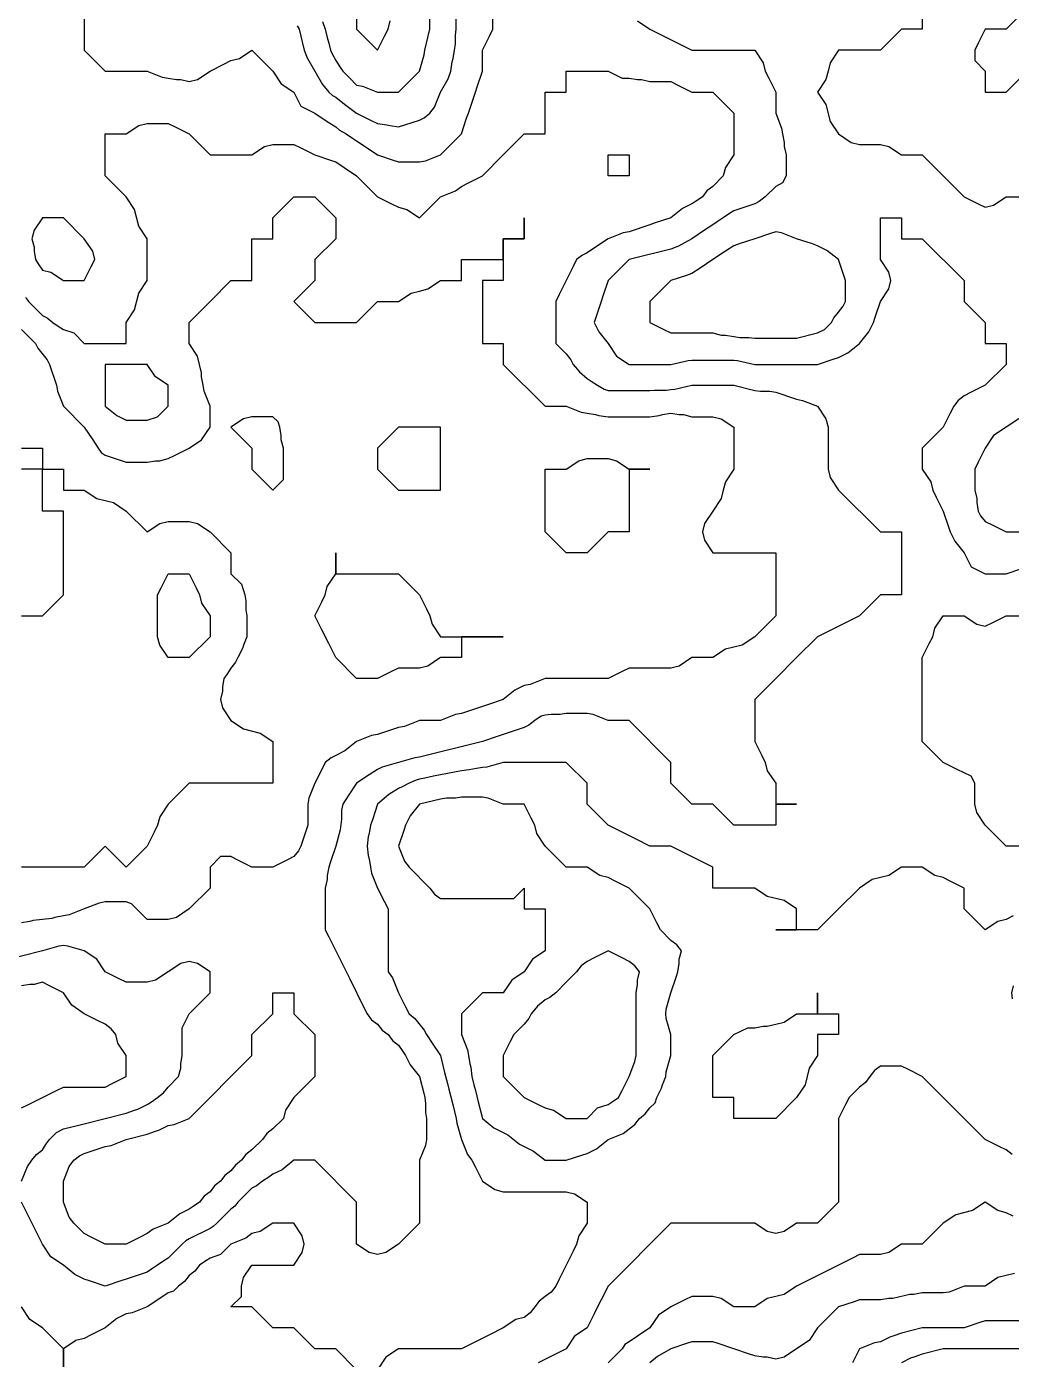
# Model space of a CAD drawing. Header units: inches. Extents: x 794995 to 811195, y 2485918 to 2508058.
# Drawn here: x 806313 to 807723, y 2500873 to 2502782 of the extents above; entities that cross this region are included whole.
import ezdxf

# ---------------------------------------------------------------- set-up
doc = ezdxf.new("R2010")
doc.units = ezdxf.units.IN
doc.header["$MEASUREMENT"] = 0
doc.layers.add('contour', color=7, linetype='Continuous')

msp = doc.modelspace()

# ---------------------------------------------------------------- linework, layer by layer
at = {"layer": 'contour'}
for points in [[(806395.2, 2502838.4), (806395.2, 2502748.4), (806425.2, 2502718.4), (806485.2, 2502718.4), (806506.6, 2502709.8), (806515.2, 2502708.4), (806527.2, 2502706.4), (806533.2, 2502706.4), (806545.2, 2502703.4), (806557.2, 2502706.4), (806575.2, 2502718.4), (806595.2, 2502728.4), (806605.2, 2502733.4), (806617.2, 2502736.4), (806635.2, 2502748.4), (806665.2, 2502718.4), (806677.2, 2502700.4), (806695.2, 2502688.4), (806705.2, 2502668.4), (806725.2, 2502658.4), (806743.2, 2502646.4), (806755.2, 2502638.4), (806760.6, 2502633.8), (806770.2, 2502628.4), (806779.2, 2502622.4), (806785.2, 2502618.4), (806797.2, 2502610.4), (806815.2, 2502598.4), (806837.7, 2502590.9), (806845.2, 2502588.4), (806875.2, 2502588.4), (806883.7, 2502589.8), (806905.2, 2502598.4), (806935.2, 2502628.4), (806942.7, 2502650.9), (806945.2, 2502658.4), (806955.2, 2502688.4), (806957.7, 2502695.9), (806965.2, 2502718.4), (806965.2, 2502748.4), (806975.2, 2502768.4), (806980.2, 2502778.4), (806980.2, 2502808.4)], [(807595.2, 2502838.4), (807595.2, 2502778.4), (807565.2, 2502778.4), (807535.2, 2502748.4), (807475.2, 2502748.4), (807463.2, 2502730.4), (807460.2, 2502718.4), (807457.2, 2502706.4), (807445.2, 2502688.4), (807457.2, 2502670.4), (807463.2, 2502646.4), (807475.2, 2502628.4), (807493.2, 2502616.4), (807505.2, 2502613.4), (807535.2, 2502613.4), (807547.2, 2502610.4), (807565.2, 2502598.4), (807595.2, 2502598.4), (807655.2, 2502538.4), (807675.2, 2502528.4), (807685.2, 2502523.4), (807697.2, 2502526.4), (807715.2, 2502538.4), (807745.2, 2502538.4)], [(806700.2, 2502783.4), (806702.7, 2502778.4), (806705.2, 2502768.4), (806707.2, 2502760.4), (806710.2, 2502748.4), (806714.2, 2502737.5), (806736.1, 2502699.3), (806745.2, 2502688.4), (806750.5, 2502683.7), (806755.2, 2502680.9), (806768, 2502671.2), (806785.2, 2502658.4), (806805.2, 2502648.4), (806815.2, 2502643.4), (806828.5, 2502641.7), (806833.2, 2502640.4), (806845.2, 2502638.4), (806875.2, 2502648.4), (806881.8, 2502651.7), (806890.2, 2502658.4), (806896.6, 2502666.9), (806905.2, 2502688.4), (806916.1, 2502707.5), (806920.2, 2502718.4), (806921.8, 2502731.7), (806923.2, 2502736.4), (806925.2, 2502748.4), (806926.6, 2502756.9), (806926.6, 2502769.8), (806927.7, 2502778.4), (806927.7, 2502808.4)], [(806736.1, 2502789.3), (806740.2, 2502778.4), (806743.2, 2502766.4), (806745.2, 2502758.4), (806747.7, 2502748.4), (806750.2, 2502743.4), (806755.2, 2502733.4), (806761.2, 2502724.4), (806765.2, 2502718.4), (806775.2, 2502708.4), (806785.2, 2502698.4), (806793.7, 2502696.9), (806815.2, 2502688.4), (806845.2, 2502688.4), (806875.2, 2502718.4), (806881.8, 2502741.7), (806882.7, 2502748.4), (806885.2, 2502758.4), (806887.2, 2502766.4), (806890.2, 2502778.4), (806890.2, 2502808.4)], [(806785.2, 2502808.4), (806785.2, 2502778.4), (806815.2, 2502748.4), (806825.2, 2502768.4), (806830.2, 2502778.4), (806833.2, 2502790.4)], [(807187.2, 2502790.4), (807205.2, 2502778.4), (807225.2, 2502768.4), (807245.2, 2502758.4), (807265.2, 2502748.4), (807355.2, 2502748.4), (807367.2, 2502730.4), (807370.2, 2502718.4), (807375.2, 2502708.4), (807385.2, 2502688.4), (807385.2, 2502658.4), (807393.7, 2502636.9), (807395.2, 2502628.4), (807397.2, 2502616.4), (807397.2, 2502610.4), (807400.2, 2502598.4), (807400.2, 2502568.4), (807395.2, 2502558.4), (807385.2, 2502553.4), (807370.2, 2502538.4), (807361.8, 2502531.7), (807355.2, 2502528.4), (807325.2, 2502518.4), (807319.2, 2502514.4), (807310.2, 2502508.4), (807301.2, 2502502.4), (807295.2, 2502498.4), (807283.2, 2502490.4), (807265.2, 2502478.4), (807246.1, 2502467.5), (807235.2, 2502463.4), (807175.2, 2502448.4), (807145.2, 2502418.4), (807137.7, 2502395.9), (807135.2, 2502388.4), (807125.2, 2502358.4), (807131.8, 2502345), (807145.2, 2502328.4), (807157.2, 2502310.4), (807175.2, 2502298.4), (807235.2, 2502298.4), (807259.7, 2502303.8), (807265.2, 2502304.4), (807325.2, 2502304.4), (807330.6, 2502303.8), (807355.2, 2502298.4), (807445.2, 2502298.4), (807467.7, 2502305.9), (807475.2, 2502308.4), (807488.5, 2502315), (807505.2, 2502328.4), (807518.5, 2502345), (807525.2, 2502358.4), (807527.7, 2502365.9), (807535.2, 2502388.4), (807547.2, 2502406.4), (807550.2, 2502418.4), (807547.2, 2502430.4), (807535.2, 2502448.4), (807535.2, 2502508.4), (807565.2, 2502508.4), (807565.2, 2502478.4), (807595.2, 2502478.4), (807655.2, 2502418.4), (807655.2, 2502388.4), (807685.2, 2502358.4), (807685.2, 2502328.4), (807715.2, 2502328.4), (807715.2, 2502298.4), (807685.2, 2502268.4), (807665.2, 2502258.4), (807655.2, 2502253.4), (807646.6, 2502246.9), (807640.2, 2502238.4), (807635.2, 2502228.4), (807625.2, 2502208.4), (807595.2, 2502178.4), (807595.2, 2502148.4), (807607.2, 2502130.4), (807610.2, 2502118.4), (807615.2, 2502108.4), (807625.2, 2502088.4), (807632.7, 2502065.9), (807635.2, 2502058.4), (807641.8, 2502045), (807655.2, 2502028.4), (807665.2, 2502008.4), (807685.2, 2501998.4), (807715.2, 2501998.4), (807737.7, 2502005.9)], [(806311.2, 2502394.4), (806315.2, 2502388.4), (806325.2, 2502378.4), (806335.2, 2502368.4), (806341.8, 2502365), (806350.2, 2502358.4), (806359.2, 2502352.4), (806365.2, 2502348.4), (806380.2, 2502343.4), (806395.2, 2502328.4), (806425.2, 2502328.4), (806455.2, 2502328.4), (806455.2, 2502358.4), (806467.2, 2502376.4), (806473.2, 2502400.4), (806485.2, 2502418.4), (806485.2, 2502478.4), (806473.2, 2502496.4), (806467.2, 2502520.4), (806455.2, 2502538.4), (806425.2, 2502568.4), (806425.2, 2502628.4), (806455.2, 2502628.4), (806473.2, 2502640.4), (806485.2, 2502643.4), (806515.2, 2502643.4), (806525.2, 2502638.4), (806545.2, 2502628.4), (806575.2, 2502598.4), (806635.2, 2502598.4), (806653.2, 2502610.4), (806665.2, 2502613.4), (806695.2, 2502613.4), (806705.2, 2502608.4), (806725.2, 2502598.4), (806747.7, 2502590.9), (806755.2, 2502588.4), (806767.2, 2502580.4), (806785.2, 2502568.4), (806815.2, 2502538.4), (806835.2, 2502528.4), (806845.2, 2502523.4), (806857.2, 2502520.4), (806875.2, 2502508.4), (806905.2, 2502538.4), (806926.6, 2502546.9), (806935.2, 2502553.4), (806945.2, 2502558.4), (806965.2, 2502568.4), (806995.2, 2502598.4), (807025.2, 2502628.4), (807055.2, 2502628.4), (807055.2, 2502688.4), (807085.2, 2502688.4), (807085.2, 2502718.4), (807145.2, 2502718.4), (807165.2, 2502708.4), (807175.2, 2502708.4), (807187.2, 2502706.4), (807193.2, 2502706.4), (807205.2, 2502703.4), (807235.2, 2502703.4), (807245.2, 2502698.4), (807265.2, 2502688.4), (807295.2, 2502688.4), (807325.2, 2502658.4), (807325.2, 2502598.4), (807313.2, 2502580.4), (807310.2, 2502568.4), (807295.2, 2502553.4), (807286.6, 2502546.9), (807280.2, 2502538.4), (807271.2, 2502532.4), (807265.2, 2502528.4), (807251.8, 2502521.7), (807235.2, 2502508.4), (807212.7, 2502500.9), (807205.2, 2502498.4), (807175.2, 2502488.4), (807166.6, 2502486.9), (807145.2, 2502478.4), (807127.2, 2502466.4), (807115.2, 2502458.4), (807108.5, 2502455), (807100.2, 2502448.4), (807095.2, 2502438.4), (807085.2, 2502418.4), (807075.2, 2502398.4), (807070.2, 2502388.4), (807070.2, 2502328.4), (807085.2, 2502313.4), (807091.8, 2502305), (807095.2, 2502298.4), (807104.2, 2502287.5), (807115.2, 2502278.4), (807121.2, 2502274.4), (807130.2, 2502268.4), (807139.7, 2502262.9), (807145.2, 2502260.9), (807205.2, 2502260.9), (807211.8, 2502261.7), (807228.5, 2502261.7), (807235.2, 2502262.4), (807240.6, 2502262.9), (807265.2, 2502268.4), (807325.2, 2502268.4), (807355.2, 2502260.9), (807363.7, 2502259.8), (807376.6, 2502259.8), (807385.2, 2502258.4), (807415.2, 2502248.4), (807423.7, 2502246.9), (807445.2, 2502238.4), (807457.2, 2502220.4), (807460.2, 2502208.4), (807460.2, 2502148.4), (807463.2, 2502136.4), (807475.2, 2502118.4), (807535.2, 2502058.4), (807565.2, 2502058.4), (807565.2, 2501968.4), (807535.2, 2501968.4), (807505.2, 2501938.4), (807485.2, 2501928.4), (807465.2, 2501918.4), (807445.2, 2501908.4), (807415.2, 2501878.4), (807385.2, 2501848.4), (807355.2, 2501818.4), (807355.2, 2501758.4), (807365.2, 2501738.4), (807370.2, 2501728.4), (807373.2, 2501716.4), (807385.2, 2501698.4), (807385.2, 2501668.4), (807415.2, 2501668.4), (807385.2, 2501668.4), (807385.2, 2501638.4), (807325.2, 2501638.4), (807295.2, 2501668.4), (807265.2, 2501668.4), (807235.2, 2501698.4), (807235.2, 2501728.4), (807175.2, 2501788.4), (807145.2, 2501788.4), (807123.7, 2501796.9), (807115.2, 2501798.4), (807085.2, 2501798.4), (807076.6, 2501796.9), (807063.7, 2501796.9), (807055.2, 2501795.9), (807049.2, 2501794.4), (807040.2, 2501788.4), (807031.8, 2501781.7), (807025.2, 2501778.4), (806995.2, 2501768.4), (806987.7, 2501765.9), (806965.2, 2501758.4), (806875.2, 2501735.9), (806868.5, 2501735), (806845.2, 2501728.4), (806821.8, 2501721.7), (806815.2, 2501718.4), (806803.2, 2501710.4), (806785.2, 2501698.4), (806773.2, 2501680.4), (806765.2, 2501668.4), (806763.7, 2501659.8), (806763.7, 2501646.9), (806761.8, 2501631.7), (806755.2, 2501608.4), (806747.7, 2501585.9), (806745.2, 2501578.4), (806743.2, 2501566.4), (806743.2, 2501560.4), (806740.2, 2501548.4), (806740.2, 2501488.4), (806745.2, 2501478.4), (806765.2, 2501438.4), (806775.2, 2501418.4), (806795.2, 2501378.4), (806800.2, 2501368.4), (806806.6, 2501359.8), (806815.2, 2501353.4), (806821.8, 2501345), (806830.2, 2501338.4), (806836.6, 2501329.8), (806845.2, 2501323.4), (806851.2, 2501314.4), (806855.2, 2501308.4), (806861.8, 2501295), (806875.2, 2501278.4), (806881.2, 2501254.4), (806882.7, 2501248.4), (806883.7, 2501239.8), (806883.7, 2501226.9), (806885.2, 2501218.4), (806885.2, 2501188.4), (806883.7, 2501179.8), (806875.2, 2501158.4), (806875.2, 2501068.4), (806845.2, 2501038.4), (806827.2, 2501026.4), (806815.2, 2501023.4), (806803.2, 2501026.4), (806785.2, 2501038.4), (806785.2, 2501098.4), (806725.2, 2501158.4), (806695.2, 2501158.4), (806678.5, 2501145), (806665.2, 2501138.4), (806659.2, 2501134.4), (806650.2, 2501128.4), (806641.8, 2501121.7), (806635.2, 2501118.4), (806625.2, 2501108.4), (806615.2, 2501098.4), (806610.6, 2501092.9), (806605.2, 2501088.4), (806595.2, 2501078.4), (806585.2, 2501068.4), (806579.8, 2501063.7), (806575.2, 2501060.9), (806545.2, 2501045.9), (806540.5, 2501043), (806535.2, 2501038.4), (806525.2, 2501028.4), (806515.2, 2501018.4), (806509.2, 2501014.4), (806500.2, 2501008.4), (806491.2, 2501002.4), (806485.2, 2500998.4), (806455.2, 2500988.4), (806447.7, 2500985.9), (806425.2, 2500978.4), (806402.7, 2500985.9), (806395.2, 2500988.4), (806381.8, 2500995), (806365.2, 2501008.4), (806347.2, 2501020.4), (806335.2, 2501038.4), (806325.2, 2501058.4), (806315.2, 2501078.4), (806305.2, 2501098.4)], [(806305.2, 2502348.4), (806315.2, 2502338.4), (806325.2, 2502328.4), (806328.5, 2502321.7), (806341.8, 2502305), (806345.2, 2502298.4), (806355.2, 2502268.4), (806356.6, 2502259.8), (806365.2, 2502238.4), (806395.2, 2502208.4), (806407.2, 2502190.4), (806415.2, 2502178.4), (806419.2, 2502172.4), (806425.2, 2502168.4), (806455.2, 2502158.4), (806485.2, 2502158.4), (806497.2, 2502160.4), (806503.2, 2502160.4), (806515.2, 2502163.4), (806525.2, 2502168.4), (806545.2, 2502178.4), (806563.2, 2502190.4), (806575.2, 2502208.4), (806575.2, 2502238.4), (806566.6, 2502259.8), (806565.2, 2502268.4), (806563.2, 2502280.4), (806563.2, 2502286.4), (806557.2, 2502310.4), (806545.2, 2502328.4), (806545.2, 2502358.4), (806575.2, 2502388.4), (806605.2, 2502418.4), (806635.2, 2502418.4), (806635.2, 2502478.4), (806665.2, 2502478.4), (806665.2, 2502508.4), (806695.2, 2502538.4), (806725.2, 2502538.4), (806755.2, 2502508.4), (806755.2, 2502478.4), (806725.2, 2502448.4), (806725.2, 2502418.4), (806695.2, 2502388.4), (806725.2, 2502358.4), (806785.2, 2502358.4), (806815.2, 2502388.4), (806845.2, 2502388.4), (806863.2, 2502400.4), (806875.2, 2502403.4), (806887.2, 2502406.4), (806905.2, 2502418.4), (806935.2, 2502418.4), (806935.2, 2502448.4), (806965.2, 2502448.4), (806995.2, 2502448.4), (806995.2, 2502478.4), (807025.2, 2502478.4), (807025.2, 2502508.4), (807025.2, 2502478.4), (806995.2, 2502478.4), (806995.2, 2502448.4), (806995.2, 2502418.4), (806965.2, 2502418.4), (806965.2, 2502388.4), (806965.2, 2502328.4), (806995.2, 2502328.4), (806995.2, 2502298.4), (807055.2, 2502238.4), (807085.2, 2502238.4), (807106.6, 2502229.8), (807115.2, 2502228.4), (807127.2, 2502226.4), (807131.8, 2502225), (807145.2, 2502223.4), (807205.2, 2502223.4), (807218.5, 2502225), (807223.2, 2502226.4), (807235.2, 2502228.4), (807247.2, 2502226.4), (807253.2, 2502226.4), (807265.2, 2502223.4), (807295.2, 2502223.4), (807307.2, 2502220.4), (807325.2, 2502208.4), (807325.2, 2502148.4), (807313.2, 2502130.4), (807310.2, 2502118.4), (807307.2, 2502106.4), (807295.2, 2502088.4), (807283.2, 2502070.4), (807280.2, 2502058.4), (807283.2, 2502046.4), (807295.2, 2502028.4), (807385.2, 2502028.4), (807385.2, 2501938.4), (807355.2, 2501908.4), (807337.2, 2501896.4), (807313.2, 2501890.4), (807295.2, 2501878.4), (807265.2, 2501878.4), (807247.2, 2501866.4), (807235.2, 2501863.4), (807175.2, 2501863.4), (807165.2, 2501858.4), (807145.2, 2501848.4), (807055.2, 2501848.4), (807033.7, 2501839.8), (807025.2, 2501838.4), (807011.8, 2501831.7), (806995.2, 2501818.4), (806972.7, 2501810.9), (806965.2, 2501808.4), (806935.2, 2501798.4), (806926.6, 2501796.9), (806905.2, 2501788.4), (806875.2, 2501788.4), (806853.7, 2501779.8), (806845.2, 2501778.4), (806815.2, 2501768.4), (806806.6, 2501766.9), (806785.2, 2501758.4), (806768.5, 2501745), (806755.2, 2501738.4), (806748.5, 2501735), (806740.2, 2501728.4), (806735.2, 2501718.4), (806725.2, 2501698.4), (806716.6, 2501676.9), (806715.2, 2501668.4), (806715.2, 2501638.4), (806705.2, 2501608.4), (806701.8, 2501601.7), (806695.2, 2501593.4), (806685.2, 2501588.4), (806665.2, 2501578.4), (806635.2, 2501578.4), (806615.2, 2501588.4), (806605.2, 2501593.4), (806590.2, 2501593.4), (806575.2, 2501578.4), (806575.2, 2501548.4), (806545.2, 2501518.4), (806527.2, 2501506.4), (806515.2, 2501503.4), (806485.2, 2501503.4), (806462.7, 2501525.9), (806455.2, 2501528.4), (806425.2, 2501528.4), (806416.6, 2501526.9), (806395.2, 2501518.4), (806373.7, 2501509.8), (806365.2, 2501508.4), (806353.2, 2501506.4), (806348.5, 2501505), (806321.8, 2501501.7), (806317.2, 2501500.4), (806305.2, 2501498.4)], [(807733.2, 2502220.4), (807715.2, 2502208.4), (807697.2, 2502196.4), (807685.2, 2502178.4), (807675.2, 2502158.4), (807670.2, 2502148.4), (807670.2, 2502118.4), (807673.2, 2502106.4), (807673.2, 2502100.4), (807675.2, 2502088.4), (807678.5, 2502081.7), (807685.2, 2502073.4), (807695.2, 2502068.4), (807715.2, 2502058.4), (807775.2, 2502058.4)], [(806305.2, 2502178.4), (806335.2, 2502178.4), (806335.2, 2502148.4), (806365.2, 2502148.4), (806365.2, 2502118.4), (806395.2, 2502118.4), (806413.2, 2502106.4), (806437.2, 2502100.4), (806455.2, 2502088.4), (806485.2, 2502058.4), (806503.2, 2502070.4), (806515.2, 2502073.4), (806545.2, 2502073.4), (806557.2, 2502070.4), (806575.2, 2502058.4), (806605.2, 2502028.4), (806605.2, 2501998.4), (806620.2, 2501983.4), (806625.2, 2501968.4), (806626.6, 2501959.8), (806626.6, 2501946.9), (806627.7, 2501938.4), (806627.7, 2501908.4), (806623.2, 2501896.4), (806621.8, 2501891.7), (806615.2, 2501878.4), (806611.8, 2501871.7), (806605.2, 2501863.4), (806599.2, 2501854.4), (806595.2, 2501848.4), (806593.2, 2501836.4), (806593.2, 2501830.4), (806590.2, 2501818.4), (806593.2, 2501806.4), (806605.2, 2501788.4), (806623.2, 2501776.4), (806647.2, 2501770.4), (806665.2, 2501758.4), (806665.2, 2501698.4), (806545.2, 2501698.4), (806515.2, 2501668.4), (806503.2, 2501650.4), (806500.2, 2501638.4), (806495.2, 2501628.4), (806485.2, 2501608.4), (806455.2, 2501578.4), (806425.2, 2501608.4), (806395.2, 2501578.4), (806305.2, 2501578.4)], [(806305.2, 2501938.4), (806335.2, 2501938.4), (806365.2, 2501968.4), (806365.2, 2502088.4), (806335.2, 2502088.4), (806335.2, 2502148.4), (806305.2, 2502148.4)], [(807745.2, 2501608.4), (807715.2, 2501608.4), (807685.2, 2501638.4), (807673.2, 2501656.4), (807670.2, 2501668.4), (807670.2, 2501698.4), (807665.2, 2501708.4), (807645.2, 2501718.4), (807625.2, 2501728.4), (807595.2, 2501758.4), (807595.2, 2501878.4), (807605.2, 2501898.4), (807610.2, 2501908.4), (807613.2, 2501920.4), (807625.2, 2501938.4), (807655.2, 2501938.4), (807673.2, 2501926.4), (807685.2, 2501923.4), (807695.2, 2501928.4), (807715.2, 2501938.4), (807805.2, 2501938.4)], [(807725.2, 2501508.4), (807715.2, 2501503.4), (807703.2, 2501500.4), (807685.2, 2501488.4), (807655.2, 2501518.4), (807655.2, 2501548.4), (807635.2, 2501558.4), (807625.2, 2501563.4), (807613.2, 2501566.4), (807595.2, 2501578.4), (807565.2, 2501578.4), (807547.2, 2501566.4), (807523.2, 2501560.4), (807505.2, 2501548.4), (807475.2, 2501518.4), (807445.2, 2501488.4), (807385.2, 2501488.4), (807415.2, 2501488.4), (807415.2, 2501518.4), (807397.2, 2501530.4), (807373.2, 2501536.4), (807355.2, 2501548.4), (807295.2, 2501548.4), (807295.2, 2501578.4), (807275.2, 2501588.4), (807255.2, 2501598.4), (807235.2, 2501608.4), (807205.2, 2501608.4), (807185.2, 2501618.4), (807165.2, 2501628.4), (807145.2, 2501638.4), (807115.2, 2501668.4), (807115.2, 2501698.4), (807085.2, 2501728.4), (806995.2, 2501728.4), (806971.8, 2501721.7), (806965.2, 2501720.9), (806956.6, 2501719.8), (806946.1, 2501717.5), (806935.2, 2501716.4), (806895.2, 2501708.4), (806882.7, 2501705.9), (806875.2, 2501704.4), (806870.5, 2501703), (806860.2, 2501698.4), (806850.2, 2501693.4), (806845.2, 2501690.9), (806831.3, 2501682.2), (806815.2, 2501668.4), (806807.7, 2501645.9), (806805.2, 2501638.4), (806803.2, 2501626.4), (806801.8, 2501621.7), (806800.2, 2501608.4), (806801.8, 2501595), (806803.2, 2501590.4), (806805.2, 2501578.4), (806806.6, 2501569.8), (806815.2, 2501548.4), (806825.2, 2501528.4), (806830.2, 2501518.4), (806830.2, 2501428.4), (806836.6, 2501419.8), (806845.2, 2501398.4), (806855.2, 2501378.4), (806860.2, 2501368.4), (806868.5, 2501361.7), (806881.8, 2501345), (806885.2, 2501338.4), (806893.2, 2501326.4), (806905.2, 2501308.4), (806911.2, 2501284.4), (806915.2, 2501268.4), (806917.2, 2501260.4), (806923.2, 2501236.4), (806925.2, 2501228.4), (806927.7, 2501218.4), (806928.5, 2501211.7), (806935.2, 2501188.4), (806943.7, 2501166.9), (806950.2, 2501158.4), (806955.2, 2501148.4), (806965.2, 2501128.4), (806983.2, 2501116.4), (806995.2, 2501113.4), (807085.2, 2501113.4), (807097.2, 2501110.4), (807115.2, 2501098.4), (807115.2, 2501068.4), (807103.2, 2501050.4), (807100.2, 2501038.4), (807095.2, 2501028.4), (807085.2, 2501008.4), (807075.2, 2500988.4), (807070.2, 2500978.4), (807063.7, 2500969.8), (807055.2, 2500963.4), (807046.6, 2500956.9), (807040.2, 2500948.4), (807033.7, 2500939.8), (807025.2, 2500933.4), (807013.2, 2500930.4), (806995.2, 2500918.4), (806975.2, 2500908.4), (806955.2, 2500898.4), (806935.2, 2500888.4), (806845.2, 2500888.4), (806827.2, 2500876.4), (806815.2, 2500858.4)], [(806305.2, 2501128.4), (806313.7, 2501149.8), (806320.2, 2501158.4), (806326.6, 2501166.9), (806335.2, 2501173.4), (806341.2, 2501182.4), (806345.2, 2501188.4), (806355.2, 2501198.4), (806365.2, 2501203.4), (806395.2, 2501210.9), (806425.2, 2501218.4), (806455.2, 2501225.9), (806467.2, 2501230.4), (806471.8, 2501231.7), (806485.2, 2501238.4), (806491.2, 2501242.4), (806500.2, 2501248.4), (806508.5, 2501255), (806515.2, 2501263.4), (806530.2, 2501278.4), (806533.2, 2501290.4), (806533.2, 2501296.4), (806535.2, 2501308.4), (806535.2, 2501348.4), (806545.2, 2501368.4), (806575.2, 2501398.4), (806575.2, 2501428.4), (806557.2, 2501440.4), (806545.2, 2501443.4), (806533.2, 2501440.4), (806515.2, 2501428.4), (806497.2, 2501416.4), (806485.2, 2501413.4), (806455.2, 2501413.4), (806445.2, 2501418.4), (806425.2, 2501428.4), (806413.2, 2501446.4), (806395.2, 2501458.4), (806371.8, 2501465), (806365.2, 2501465.9), (806358.5, 2501465), (806335.2, 2501458.4), (806275.2, 2501443.4)], [(806305.2, 2501233.4), (806315.2, 2501238.4), (806335.2, 2501248.4), (806355.2, 2501258.4), (806365.2, 2501263.4), (806425.2, 2501263.4), (806435.2, 2501268.4), (806455.2, 2501278.4), (806455.2, 2501308.4), (806443.2, 2501326.4), (806440.2, 2501338.4), (806433.7, 2501346.9), (806425.2, 2501353.4), (806415.2, 2501358.4), (806395.2, 2501368.4), (806377.2, 2501380.4), (806365.2, 2501398.4), (806345.2, 2501408.4), (806335.2, 2501413.4), (806323.2, 2501410.4), (806317.2, 2501410.4), (806305.2, 2501408.4)], [(807725.2, 2501408.4), (807722.7, 2501398.4), (807723.7, 2501389.8)], [(807723.7, 2501166.9), (807715.2, 2501173.4), (807705.2, 2501178.4), (807685.2, 2501188.4), (807595.2, 2501278.4), (807575.2, 2501288.4), (807565.2, 2501293.4), (807535.2, 2501293.4), (807526.6, 2501286.9), (807520.2, 2501278.4), (807513.7, 2501269.8), (807505.2, 2501263.4), (807490.2, 2501248.4), (807485.2, 2501238.4), (807475.2, 2501218.4), (807475.2, 2501098.4), (807445.2, 2501068.4), (807415.2, 2501068.4), (807397.2, 2501056.4), (807385.2, 2501053.4), (807373.2, 2501056.4), (807355.2, 2501068.4), (807235.2, 2501068.4), (807205.2, 2501038.4), (807175.2, 2501008.4), (807145.2, 2500978.4), (807135.2, 2500958.4), (807130.2, 2500948.4), (807125.2, 2500938.4), (807115.2, 2500918.4), (807097.2, 2500906.4), (807085.2, 2500888.4), (807065.2, 2500878.4), (807045.2, 2500868.4)], [(807725.2, 2501078.4), (807715.2, 2501083.4), (807703.2, 2501086.4), (807685.2, 2501098.4), (807667.2, 2501086.4), (807643.2, 2501080.4), (807625.2, 2501068.4), (807595.2, 2501038.4), (807565.2, 2501038.4), (807547.2, 2501026.4), (807535.2, 2501023.4), (807505.2, 2501023.4), (807495.2, 2501018.4), (807475.2, 2501008.4), (807455.2, 2500998.4), (807435.2, 2500988.4), (807415.2, 2500978.4), (807397.2, 2500966.4), (807373.2, 2500960.4), (807355.2, 2500948.4), (807325.2, 2500948.4), (807307.2, 2500960.4), (807295.2, 2500963.4), (807265.2, 2500963.4), (807255.2, 2500958.4), (807235.2, 2500948.4), (807217.2, 2500936.4), (807205.2, 2500918.4), (807187.2, 2500906.4), (807175.2, 2500898.4), (807169.2, 2500894.4), (807165.2, 2500888.4), (807155.2, 2500878.4), (807145.2, 2500868.4)], [(806785.2, 2500858.4), (806755.2, 2500888.4), (806725.2, 2500888.4), (806695.2, 2500918.4), (806665.2, 2500918.4), (806635.2, 2500948.4), (806605.2, 2500948.4), (806620.2, 2500963.4), (806620.2, 2500978.4), (806623.2, 2500990.4), (806635.2, 2501008.4), (806695.2, 2501008.4), (806707.2, 2501026.4), (806710.2, 2501038.4), (806707.2, 2501050.4), (806695.2, 2501068.4), (806665.2, 2501068.4), (806647.2, 2501056.4), (806635.2, 2501053.4), (806626.6, 2501046.9), (806605.2, 2501038.4), (806590.2, 2501023.4), (806575.2, 2501018.4), (806569.2, 2501014.4), (806560.2, 2501008.4), (806553.7, 2500999.8), (806545.2, 2500993.4), (806538.5, 2500985), (806530.2, 2500978.4), (806522.7, 2500970.9), (806515.2, 2500968.4), (806503.2, 2500960.4), (806485.2, 2500948.4), (806463.7, 2500939.8), (806455.2, 2500938.4), (806441.8, 2500931.7), (806425.2, 2500918.4), (806405.2, 2500908.4), (806395.2, 2500903.4), (806383.2, 2500900.4), (806365.2, 2500888.4), (806365.2, 2500858.4)], [(807727.2, 2500996.4), (807703.2, 2500990.4), (807685.2, 2500978.4), (807655.2, 2500978.4), (807633.7, 2500969.8), (807625.2, 2500968.4), (807595.2, 2500968.4), (807583.2, 2500966.4), (807577.2, 2500966.4), (807553.2, 2500960.4), (807547.2, 2500960.4), (807535.2, 2500958.4), (807505.2, 2500958.4), (807497.7, 2500955.9), (807475.2, 2500948.4), (807445.2, 2500918.4), (807433.2, 2500900.4), (807415.2, 2500888.4), (807397.2, 2500876.4), (807385.2, 2500873.4), (807373.2, 2500876.4), (807367.2, 2500876.4), (807355.2, 2500878.4), (807347.7, 2500880.9), (807302.7, 2500895.9), (807295.2, 2500898.4), (807265.2, 2500898.4), (807257.7, 2500895.9), (807235.2, 2500888.4), (807216.1, 2500877.5), (807205.2, 2500868.4)], [(806365.2, 2500858.4), (806365.2, 2500888.4), (806335.2, 2500918.4), (806317.2, 2500930.4), (806305.2, 2500948.4)], [(807745.2, 2500928.4), (807685.2, 2500928.4), (807677.7, 2500925.9), (807655.2, 2500918.4), (807595.2, 2500918.4), (807565.2, 2500910.9), (807553.2, 2500906.4), (807548.5, 2500905), (807535.2, 2500898.4), (807526.6, 2500896.9), (807505.2, 2500888.4), (807495.2, 2500868.4)], [(807835.2, 2500888.4), (807625.2, 2500888.4), (807595.2, 2500880.9), (807583.2, 2500876.4), (807578.5, 2500875), (807565.2, 2500868.4)]]:
    msp.add_lwpolyline(points, dxfattribs=at)
for points in [[(807715.2, 2502688.4), (807745.2, 2502718.4), (807755.2, 2502738.4), (807760.2, 2502748.4), (807760.2, 2502778.4), (807757.2, 2502790.4), (807745.2, 2502808.4), (807715.2, 2502778.4), (807685.2, 2502778.4), (807675.2, 2502758.4), (807670.2, 2502748.4), (807670.2, 2502733.4), (807685.2, 2502718.4), (807685.2, 2502688.4)], [(807175.2, 2502568.4), (807145.2, 2502568.4), (807145.2, 2502598.4), (807175.2, 2502598.4)], [(806395.2, 2502418.4), (806405.2, 2502438.4), (806410.2, 2502448.4), (806407.2, 2502460.4), (806395.2, 2502478.4), (806365.2, 2502508.4), (806335.2, 2502508.4), (806323.2, 2502490.4), (806320.2, 2502478.4), (806323.2, 2502466.4), (806323.2, 2502460.4), (806325.2, 2502448.4), (806329.2, 2502442.4), (806335.2, 2502433.4), (806347.2, 2502430.4), (806365.2, 2502418.4)], [(807445.2, 2502343.4), (807455.2, 2502348.4), (807465.2, 2502358.4), (807468.5, 2502365), (807475.2, 2502373.4), (807481.8, 2502381.7), (807485.2, 2502388.4), (807485.2, 2502418.4), (807482.7, 2502425.9), (807475.2, 2502448.4), (807458.5, 2502461.7), (807445.2, 2502468.4), (807437.7, 2502470.9), (807415.2, 2502478.4), (807393.7, 2502486.9), (807385.2, 2502488.4), (807377.7, 2502485.9), (807355.2, 2502478.4), (807332.7, 2502470.9), (807325.2, 2502468.4), (807313.2, 2502460.4), (807295.2, 2502448.4), (807277.2, 2502436.4), (807265.2, 2502428.4), (807257.7, 2502425.9), (807235.2, 2502418.4), (807205.2, 2502388.4), (807205.2, 2502358.4), (807225.2, 2502348.4), (807235.2, 2502343.4), (807295.2, 2502343.4), (807307.2, 2502340.4), (807313.2, 2502340.4), (807325.2, 2502338.4), (807333.7, 2502336.9), (807346.6, 2502336.9), (807355.2, 2502335.9), (807415.2, 2502335.9)], [(806485.2, 2502218.4), (806500.2, 2502223.4), (806515.2, 2502238.4), (806515.2, 2502268.4), (806497.2, 2502280.4), (806485.2, 2502298.4), (806425.2, 2502298.4), (806425.2, 2502268.4), (806425.2, 2502238.4), (806441.8, 2502225), (806455.2, 2502218.4)], [(806665.2, 2502118.4), (806680.2, 2502133.4), (806680.2, 2502178.4), (806677.2, 2502190.4), (806677.2, 2502196.4), (806675.2, 2502208.4), (806672.7, 2502215.9), (806665.2, 2502223.4), (806635.2, 2502223.4), (806623.2, 2502220.4), (806605.2, 2502208.4), (806635.2, 2502178.4), (806635.2, 2502148.4)], [(806875.2, 2502118.4), (806905.2, 2502118.4), (806905.2, 2502208.4), (806845.2, 2502208.4), (806815.2, 2502178.4), (806815.2, 2502148.4), (806845.2, 2502118.4)], [(807115.2, 2502028.4), (807085.2, 2502028.4), (807055.2, 2502058.4), (807055.2, 2502148.4), (807085.2, 2502148.4), (807103.2, 2502160.4), (807115.2, 2502163.4), (807145.2, 2502163.4), (807157.2, 2502160.4), (807175.2, 2502148.4), (807205.2, 2502148.4), (807175.2, 2502148.4), (807175.2, 2502118.4), (807175.2, 2502058.4), (807145.2, 2502058.4)], [(806815.2, 2501848.4), (806785.2, 2501848.4), (806755.2, 2501878.4), (806745.2, 2501898.4), (806735.2, 2501918.4), (806725.2, 2501938.4), (806735.2, 2501958.4), (806740.2, 2501968.4), (806743.2, 2501980.4), (806755.2, 2501998.4), (806755.2, 2502028.4), (806755.2, 2501998.4), (806845.2, 2501998.4), (806875.2, 2501968.4), (806885.2, 2501948.4), (806890.2, 2501938.4), (806893.2, 2501926.4), (806905.2, 2501908.4), (806995.2, 2501908.4), (806935.2, 2501908.4), (806935.2, 2501878.4), (806905.2, 2501878.4), (806887.2, 2501866.4), (806875.2, 2501863.4), (806845.2, 2501863.4), (806835.2, 2501858.4)], [(806545.2, 2501878.4), (806515.2, 2501878.4), (806503.2, 2501896.4), (806500.2, 2501908.4), (806500.2, 2501968.4), (806505.2, 2501978.4), (806515.2, 2501998.4), (806545.2, 2501998.4), (806555.2, 2501978.4), (806560.2, 2501968.4), (806563.2, 2501956.4), (806575.2, 2501938.4), (806575.2, 2501908.4)], [(807115.2, 2501168.4), (807128.5, 2501175), (807145.2, 2501188.4), (807166.6, 2501196.9), (807175.2, 2501203.4), (807183.7, 2501209.8), (807190.2, 2501218.4), (807198.5, 2501225), (807205.2, 2501233.4), (807212.7, 2501240.9), (807215.2, 2501248.4), (807221.8, 2501261.7), (807223.2, 2501266.4), (807227.7, 2501278.4), (807228.5, 2501285), (807235.2, 2501308.4), (807235.2, 2501338.4), (807228.5, 2501361.7), (807227.7, 2501368.4), (807228.5, 2501375), (807235.2, 2501398.4), (807242.7, 2501420.9), (807245.2, 2501428.4), (807247.2, 2501440.4), (807247.2, 2501446.4), (807250.2, 2501458.4), (807243.7, 2501466.9), (807235.2, 2501473.4), (807220.2, 2501488.4), (807215.2, 2501498.4), (807205.2, 2501518.4), (807175.2, 2501548.4), (807155.2, 2501558.4), (807145.2, 2501563.4), (807133.2, 2501566.4), (807115.2, 2501578.4), (807085.2, 2501578.4), (807055.2, 2501608.4), (807043.2, 2501626.4), (807040.2, 2501638.4), (807035.2, 2501648.4), (807025.2, 2501668.4), (806995.2, 2501668.4), (806973.7, 2501676.9), (806965.2, 2501678.4), (806935.2, 2501678.4), (806926.6, 2501676.9), (806913.7, 2501676.9), (806905.2, 2501675.9), (806875.2, 2501668.4), (806861.8, 2501651.7), (806855.2, 2501638.4), (806852.7, 2501630.9), (806845.2, 2501608.4), (806853.7, 2501586.9), (806860.2, 2501578.4), (806890.2, 2501548.4), (806896.6, 2501539.8), (806905.2, 2501533.4), (806995.2, 2501533.4), (807010.2, 2501533.4), (807025.2, 2501548.4), (807025.2, 2501518.4), (807055.2, 2501518.4), (807055.2, 2501458.4), (807037.2, 2501446.4), (807025.2, 2501428.4), (807007.2, 2501416.4), (806995.2, 2501398.4), (806965.2, 2501398.4), (806935.2, 2501368.4), (806935.2, 2501338.4), (806943.7, 2501316.9), (806945.2, 2501308.4), (806947.2, 2501296.4), (806948.5, 2501291.7), (806950.2, 2501278.4), (806953.2, 2501266.4), (806955.2, 2501258.4), (806959.2, 2501242.4), (806965.2, 2501218.4), (806981.8, 2501205), (806995.2, 2501198.4), (807001.8, 2501195), (807018.5, 2501181.7), (807025.2, 2501178.4), (807038.5, 2501171.7), (807055.2, 2501158.4), (807085.2, 2501158.4), (807107.7, 2501165.9)], [(807145.2, 2501238.4), (807151.2, 2501242.4), (807160.2, 2501248.4), (807165.2, 2501258.4), (807175.2, 2501278.4), (807183.7, 2501299.8), (807185.2, 2501308.4), (807185.2, 2501398.4), (807187.2, 2501410.4), (807187.2, 2501416.4), (807190.2, 2501428.4), (807183.7, 2501436.9), (807175.2, 2501443.4), (807165.2, 2501448.4), (807145.2, 2501458.4), (807125.2, 2501448.4), (807115.2, 2501443.4), (807106.6, 2501436.9), (807100.2, 2501428.4), (807085.2, 2501413.4), (807070.2, 2501398.4), (807061.8, 2501391.7), (807055.2, 2501388.4), (807044.2, 2501379.3), (807035.2, 2501368.4), (807031.8, 2501361.7), (807025.2, 2501353.4), (807010.2, 2501338.4), (807005.2, 2501328.4), (806995.2, 2501308.4), (806995.2, 2501278.4), (807025.2, 2501248.4), (807045.2, 2501238.4), (807055.2, 2501233.4), (807067.2, 2501230.4), (807085.2, 2501218.4), (807115.2, 2501218.4), (807130.2, 2501233.4)], [(806455.2, 2501038.4), (806425.2, 2501038.4), (806405.2, 2501048.4), (806395.2, 2501053.4), (806380.2, 2501068.4), (806373.7, 2501076.9), (806365.2, 2501098.4), (806365.2, 2501128.4), (806373.7, 2501149.8), (806380.2, 2501158.4), (806388.5, 2501165), (806395.2, 2501168.4), (806425.2, 2501178.4), (806433.7, 2501179.8), (806455.2, 2501188.4), (806485.2, 2501195.9), (806497.2, 2501200.4), (806501.8, 2501201.7), (806515.2, 2501208.4), (806523.7, 2501209.8), (806545.2, 2501218.4), (806575.2, 2501248.4), (806605.2, 2501278.4), (806635.2, 2501308.4), (806635.2, 2501338.4), (806665.2, 2501368.4), (806665.2, 2501398.4), (806695.2, 2501398.4), (806695.2, 2501368.4), (806725.2, 2501338.4), (806725.2, 2501278.4), (806695.2, 2501248.4), (806683.2, 2501230.4), (806680.2, 2501218.4), (806665.2, 2501203.4), (806656.6, 2501196.9), (806650.2, 2501188.4), (806635.2, 2501173.4), (806626.6, 2501166.9), (806620.2, 2501158.4), (806611.8, 2501151.7), (806605.2, 2501143.4), (806596.6, 2501136.9), (806590.2, 2501128.4), (806581.8, 2501121.7), (806575.2, 2501113.4), (806566.6, 2501106.9), (806560.2, 2501098.4), (806551.2, 2501092.4), (806545.2, 2501088.4), (806531.8, 2501081.7), (806515.2, 2501068.4), (806493.7, 2501059.8), (806485.2, 2501053.4), (806475.2, 2501048.4)], [(807385.2, 2501218.4), (807325.2, 2501218.4), (807325.2, 2501248.4), (807295.2, 2501248.4), (807295.2, 2501308.4), (807325.2, 2501338.4), (807345.2, 2501348.4), (807355.2, 2501348.4), (807367.2, 2501350.4), (807373.2, 2501350.4), (807385.2, 2501353.4), (807397.2, 2501356.4), (807415.2, 2501368.4), (807445.2, 2501368.4), (807445.2, 2501398.4), (807445.2, 2501368.4), (807475.2, 2501368.4), (807475.2, 2501338.4), (807445.2, 2501338.4), (807445.2, 2501308.4), (807433.2, 2501290.4), (807430.2, 2501278.4), (807427.2, 2501266.4), (807415.2, 2501248.4)]]:
    msp.add_lwpolyline(points, close=True, dxfattribs=at)

doc.saveas('drawing.dxf')
